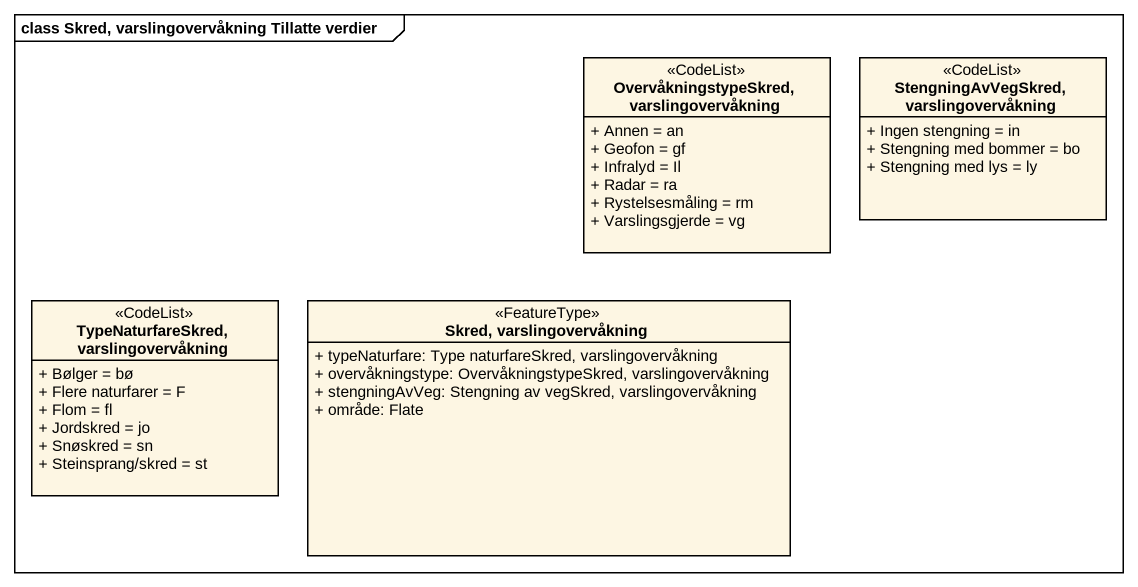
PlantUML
@startuml
mainframe class Skred, varslingovervåkning Tillatte verdier
hide circle
hide empty members
skinparam classAttributeIconSize 0
class "OvervåkningstypeSkred, varslingovervåkning" as OvervåkningstypeSkred <<CodeList>> {
  + Annen = an
  + Geofon = gf
  + Infralyd = Il
  + Radar = ra
  + Rystelsesmåling = rm
  + Varslingsgjerde = vg
}
class "StengningAvVegSkred, varslingovervåkning" as StengningAvVegSkred <<CodeList>> {
  + Ingen stengning = in
  + Stengning med bommer = bo
  + Stengning med lys = ly
}
class "TypeNaturfareSkred, varslingovervåkning" as TypeNaturfareSkred <<CodeList>> {
  + Bølger = bø
  + Flere naturfarer = F
  + Flom = fl
  + Jordskred = jo
  + Snøskred = sn
  + Steinsprang/skred = st
}
class "Skred, varslingovervåkning" as Skred_varslingovervåkning <<FeatureType>> {
  + typeNaturfare: Type naturfareSkred, varslingovervåkning
  + overvåkningstype: OvervåkningstypeSkred, varslingovervåkning
  + stengningAvVeg: Stengning av vegSkred, varslingovervåkning
  + område: Flate
}
@enduml
